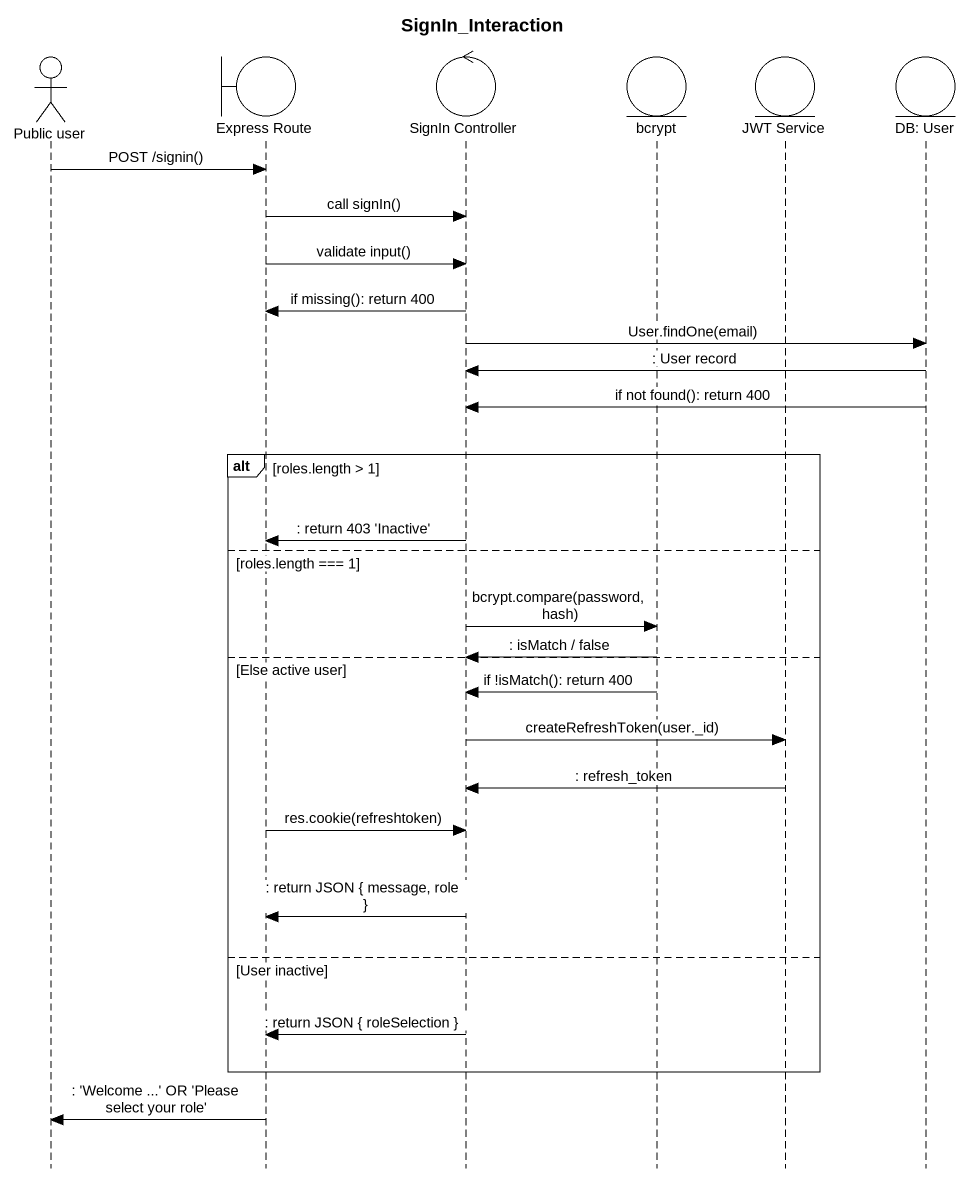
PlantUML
@startuml
title SignIn_Interaction
hide footbox
actor "Public user" as Public_user
boundary "Express Route" as Express_Route
control "SignIn Controller" as SignIn_Controller
entity bcrypt
entity "JWT Service" as JWT_Service
entity "DB: User" as DB_User

Public_user -> Express_Route : POST /signin()
Express_Route -> SignIn_Controller : call signIn()
Express_Route -> SignIn_Controller : validate input()
SignIn_Controller -> Express_Route : if missing(): return 400
SignIn_Controller -> DB_User : User.findOne(email)
DB_User -> SignIn_Controller : : User record
DB_User -> SignIn_Controller : if not found(): return 400
alt roles.length > 1
  SignIn_Controller -> Express_Route : : return 403 'Inactive'
else roles.length === 1
  SignIn_Controller -> bcrypt : bcrypt.compare(password, hash)
else Else active user
  bcrypt -> SignIn_Controller : : isMatch / false
  bcrypt -> SignIn_Controller : if !isMatch(): return 400
  SignIn_Controller -> JWT_Service : createRefreshToken(user._id)
  JWT_Service -> SignIn_Controller : : refresh_token
  Express_Route -> SignIn_Controller : res.cookie(refreshtoken)
  SignIn_Controller -> Express_Route : : return JSON { message, role }
else User inactive
  SignIn_Controller -> Express_Route : : return JSON { roleSelection }
end
Express_Route -> Public_user : : 'Welcome ...' OR 'Please select your role'
@enduml
